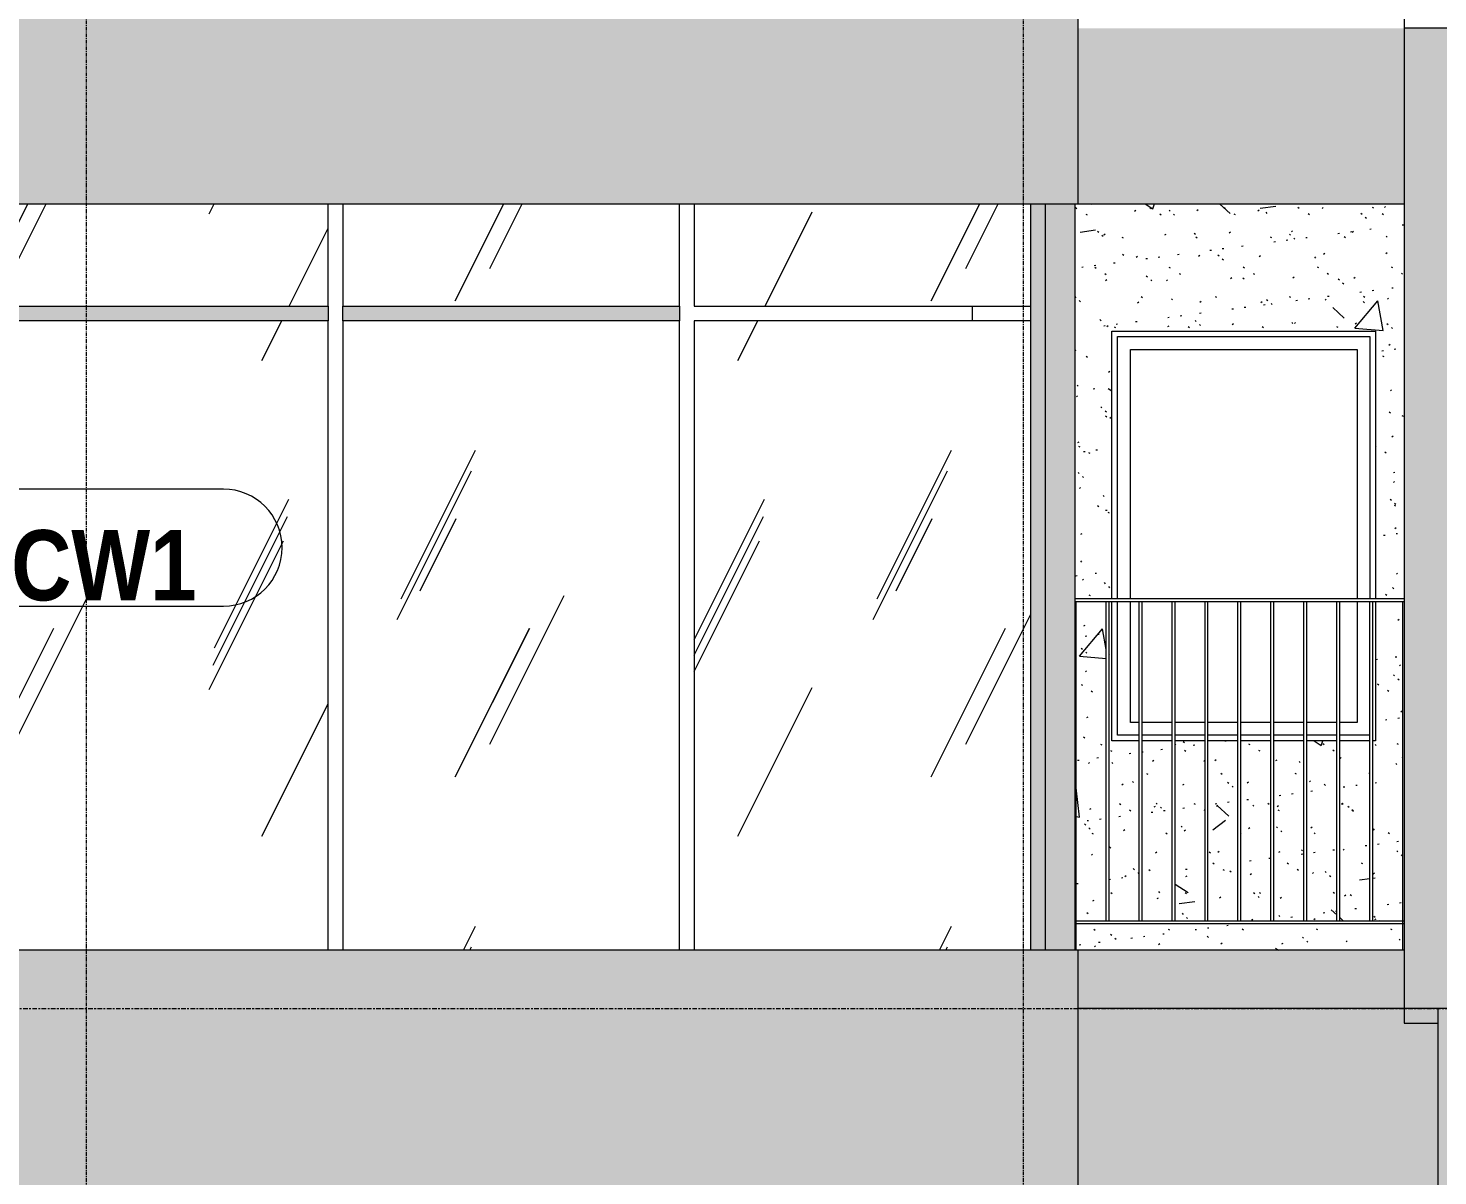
# Model space of a CAD drawing. Header units: millimetres. Extents: x -134153 to 99383, y -5233 to 35400.
# Drawn here: x -80752 to -75938, y 5028 to 8950 of the extents above; entities that cross this region are included whole.
import ezdxf

# ---------------------------------------------------------------- set-up
doc = ezdxf.new("R2010")
doc.units = ezdxf.units.MM
doc.linetypes.add('Centre', pattern=[31.75, 6.35, -4.7625, 15.875, -4.7625])
doc.linetypes.add('Grid Line', pattern=[22.225, 12.7, -3.175, 3.175, -3.175])
for name, color, linetype, lineweight in [('0-1', 7, 'Continuous', 5), ('A-FLOR-HRAL-1', 253, 'Continuous', 9), ('A-FLOR-LEVL-2', 51, 'Centre', 9), ('A-GLAZ-1', 253, 'Continuous', 9), ('A-GLAZ-2', 7, 'Continuous', 9), ('A-GLAZ-CURT', 52, 'Continuous', 9), ('A-GLAZ-CWMG', 51, 'Continuous', 9), ('A-WALL', 113, 'Continuous', 9), ('A-WALL-IDEN', 211, 'Continuous', 9), ('A-WALL-PATT-1', 9, 'Continuous', 9), ('A-WALL-PATT-2', 111, 'Continuous', 5), ('I-WALL', 2, 'Continuous', 9), ('I-WALL-1', 7, 'Continuous', 9), ('S-COLS-1', 7, 'Continuous', 9), ('S-GRID-1', 1, 'Grid Line', 9)]:
    doc.layers.add(name, color=color, linetype=linetype, lineweight=lineweight)
doc.styles.add('Arial_B', font='arialbd_0.ttf', dxfattribs={"width": 0.85, "height": 240})
pattern_1 = [(63.435, (-79954.8, 1311.3), (-0.002, 1625.6), [567.96, -3067]), (63.435, (-81580.4, 1311.3), (-0.002, 1625.6), [567.96, -3067]), (63.435, (-79176.65, 1625.35), (-0.002, 1625.6), [567.96, -3067]), (63.435, (-80802.25, 1625.35), (-0.002, 1625.6), [567.96, -3067]), (63.435, (-79294.4, 1514.5), (-0.002, 1625.6), [567.96, -3067]), (63.435, (-80920, 1514.5), (-0.002, 1625.6), [567.96, -3067]), (63.435, (-79414.5, 2149.4), (-0.002, 1625.6), [276.06, -3358.9]), (63.435, (-81040.1, 2149.4), (-0.002, 1625.6), [276.06, -3358.9]), (63.435, (-79493, 2051.15), (-0.002, 1625.6), [567.96, -3067]), (63.435, (-81118.6, 2051.15), (-0.002, 1625.6), [567.96, -3067]), (63.435, (-79479.15, 2121.7), (-0.002, 1625.6), [567.96, -3067]), (63.435, (-81104.76, 2121.7), (-0.002, 1625.6), [567.96, -3067]), (63.435, (-80135, 1812.2), (-0.002, 1625.6), [567.96, -3067]), (63.435, (-81760.6, 1812.2), (-0.002, 1625.6), [567.96, -3067]), (63.435, (-80121.15, 1895.35), (-0.002, 1625.6), [567.96, -3067]), (63.435, (-81746.75, 1895.35), (-0.002, 1625.6), [567.96, -3067]), (63.435, (-80117.4, 1955.3), (-0.002, 1625.6), [567.96, -3067]), (63.435, (-81743, 1955.3), (-0.002, 1625.6), [567.96, -3067])]

# ---------------------------------------------------------------- blocks, each defined once
blk = doc.blocks.new('NCV_TKTC_KET CAU_rvt-1-TKCS_MẶT ĐỨNG HƯỚNG BẮC')
at = {"layer": 'S-COLS-1'}
blk.add_line((-77527.6, 8000), (-77527.6, 7950), dxfattribs=at)
blk = doc.blocks.new('M_Fixed - 900 x 1400-901190-TKCS_MẶT ĐỨNG HƯỚNG BẮC')
at = {"layer": 'A-GLAZ-2'}
for p, q in [((-77031.5, 7000), (-77031.5, 7896)), ((-77031.5, 7896), (-76169.5, 7896)), ((-76169.5, 7896), (-76169.5, 7000)), ((-76987.5, 7000), (-76987.5, 7852)), ((-76987.5, 7852), (-76213.5, 7852)), ((-76213.5, 7852), (-76213.5, 7000)), ((-77031.5, 6534), (-77031.5, 6990)), ((-76987.5, 6578), (-76987.5, 6990)), ((-76213.5, 6990), (-76213.5, 6578)), ((-76957.6, 6578), (-76987.5, 6578)), ((-76845.1, 6578), (-76947.6, 6578)), ((-76732.6, 6578), (-76835.1, 6578)), ((-76620.1, 6578), (-76722.6, 6578)), ((-76507.6, 6578), (-76610.1, 6578)), ((-76395.1, 6578), (-76497.6, 6578)), ((-76282.6, 6578), (-76385.1, 6578)), ((-76213.5, 6578), (-76272.6, 6578)), ((-76957.6, 6534), (-77031.5, 6534)), ((-76845.1, 6534), (-76947.6, 6534)), ((-76732.6, 6534), (-76835.1, 6534)), ((-76620.1, 6534), (-76722.6, 6534)), ((-76507.6, 6534), (-76610.1, 6534)), ((-76395.1, 6534), (-76497.6, 6534)), ((-76282.6, 6534), (-76385.1, 6534)), ((-76170.1, 6534), (-76272.6, 6534))]:
    blk.add_line(p, q, dxfattribs=at)
blk = doc.blocks.new('Railing - 10mm-901206-TKCS_MẶT ĐỨNG HƯỚNG BẮC')
at = {"layer": 'A-FLOR-HRAL-1'}
for p, q in [((-62145.064287, 5900), (-62145.064287, 6990)), ((-62135.064287, 5900), (-62135.064287, 6990))]:
    blk.add_line(p, q, dxfattribs=at)
blk = doc.blocks.new('Railing - 50 x 10mm-901205-TKCS_MẶT ĐỨNG HƯỚNG BẮC')
at = {"layer": 'A-FLOR-HRAL-1'}
for p in [(-62252.564287, 6990), (-62247.564287, 5800)]:
    blk.add_line(p, (-62247.564287, 6990), dxfattribs=at)
blk = doc.blocks.new('Railing - 50 x 10mm-V31-TKCS_MẶT ĐỨNG HƯỚNG BẮC')
at = {"layer": 'A-FLOR-HRAL-1'}
for p, q in [((-77172.564287, 6990), (-77177.564287, 6990)), ((-77172.564287, 5800), (-77172.564287, 6990))]:
    blk.add_line(p, q, dxfattribs=at)
blk = doc.blocks.new('Railing - Railing-1003511-TKCS_MẶT ĐỨNG HƯỚNG BẮC')
at = {"layer": 'A-FLOR-HRAL-1'}
for p, q in [((-77177.6, 5900), (-76052.6, 5900)), ((-76052.6, 5890), (-77177.6, 5890))]:
    blk.add_line(p, q, dxfattribs=at)
blk.add_blockref('Railing - 50 x 10mm-V31-TKCS_MẶT ĐỨNG HƯỚNG BẮC', (0, 0))
at = {"extrusion": (0, 0, -1), "zscale": -1}
for name, p in [('Railing - 10mm-901206-TKCS_MẶT ĐỨNG HƯỚNG BẮC', (139205.1, 0)), ('Railing - 10mm-901206-TKCS_MẶT ĐỨNG HƯỚNG BẮC', (139092.6, 0)), ('Railing - 10mm-901206-TKCS_MẶT ĐỨNG HƯỚNG BẮC', (138980.1, 0)), ('Railing - 10mm-901206-TKCS_MẶT ĐỨNG HƯỚNG BẮC', (138867.6, 0)), ('Railing - 10mm-901206-TKCS_MẶT ĐỨNG HƯỚNG BẮC', (138755.1, 0)), ('Railing - 10mm-901206-TKCS_MẶT ĐỨNG HƯỚNG BẮC', (138642.6, 0)), ('Railing - 10mm-901206-TKCS_MẶT ĐỨNG HƯỚNG BẮC', (138530.1, 0)), ('Railing - 10mm-901206-TKCS_MẶT ĐỨNG HƯỚNG BẮC', (138417.6, 0)), ('Railing - 10mm-901206-TKCS_MẶT ĐỨNG HƯỚNG BẮC', (138305.1, 0)), ('Railing - 50 x 10mm-901205-TKCS_MẶT ĐỨNG HƯỚNG BẮC', (138305.1, 0))]:
    blk.add_blockref(name, p, dxfattribs=at)
blk = doc.blocks.new('Top Rail Type - Top Rail_Internal_-1003512-TKCS_MẶT ĐỨNG HƯỚNG BẮC')
at = {"layer": 'A-FLOR-HRAL-1'}
for p, q in [((-76052.564287, 7000), (-77177.564287, 7000)), ((-76052.564287, 6990), (-77177.564287, 6990))]:
    blk.add_line(p, q, dxfattribs=at)
blk = doc.blocks.new('NCV_TKTC_TANG 2_rvt-1-TKCS_MẶT ĐỨNG HƯỚNG BẮC')
at = {"layer": 'A-WALL-PATT-1'}
h = blk.add_hatch(dxfattribs=at)
h.set_pattern_fill('FP_2', color=256, style=0, pattern_type=2)
h.set_pattern_definition([(50, (-81864.4, 1200), (1165.98, -102.01), [121.92, -1341.12]), (355, (-81864.4, 1200), (-225.55, 1222.76), [97.54, -1072.9]), (100.451, (-81767.3, 1191.5), (940.43, 1120.75), [103.62, -1139.78]), (46.184, (-81864.4, 1525.1), (1734.9, -269.07), [182.88, -2011.68]), (96.636, (-81719.9, 1502.7), (1519.38, 1583.54), [155.42, -1709.66]), (351.184, (-81864.4, 1525.1), (1519.4, 1583.52), [146.3, -1609.34]), (21, (-81701.9, 1443.8), (970.33, -654.5), [121.92, -1341.12]), (326, (-81701.9, 1443.8), (395.53, 1178.8), [97.54, -1072.9]), (71.451, (-81621, 1389.3), (1365.87, 524.3), [103.62, -1139.78]), (37.5, (-81864.44, 1200), (19.767, 541.153), [53.645, -1006.246, 53.645, -1035.507, -1076.96]), (37.5, (-81864.44, 1200), (19.767, 541.153), [-2149.04, 53.645, -1023.315]), (7.5, (-81864.44, 1200), (427.646, 641.156), [53.645, -567.334, 53.645, -981.86, -410.464]), (7.5, (-81864.44, 1200), (427.646, 641.156), [-1656.486, 53.645, -356.82]), (327.5, (-82226.95, 1200), (867.782, -36.665), [53.645, -352.755, 53.645, -1214.323, -1682.496]), (327.5, (-82226.95, 1200), (867.782, -36.665), [-1674.37, 53.645, -1628.85]), (317.5, (-82389.5, 1200), (948.03, 162.73), [53.645, -474.675, 53.645, -788.416, -1194.816]), (317.5, (-82389.5, 1200), (948.03, 162.73), [-1370.38, 53.65, -1141.17])])
h.paths.add_polyline_path([(-76057.6, 5800), (-76057.6, 5890), (-77172.6, 5890), (-77172.6, 5800), (-76991.2, 5800)])
h.paths.add_polyline_path([(-76057.6, 5900), (-76057.6, 6990), (-76150.5, 6990), (-76150.5, 6515), (-76160.1, 6515), (-76160.1, 5900)])
h.paths.add_polyline_path([(-76170.1, 5900), (-76170.1, 6515), (-76272.6, 6515), (-76272.6, 5900)])
h.paths.add_polyline_path([(-77172.6, 5900), (-77070.1, 5900), (-77070.1, 6990), (-77172.6, 6990), (-77172.6, 6516.9)])
h.paths.add_polyline_path([(-76282.6, 5900), (-76282.6, 6515), (-76385.1, 6515), (-76385.1, 5900)])
h.paths.add_polyline_path([(-76957.6, 5900), (-76957.6, 6515), (-77050.5, 6515), (-77050.5, 6990), (-77060.1, 6990), (-77060.1, 5900)])
h.paths.add_polyline_path([(-76395.1, 5900), (-76395.1, 6515), (-76497.6, 6515), (-76497.6, 5900)])
h.paths.add_polyline_path([(-76873.6, 5900), (-76845.1, 5900), (-76845.1, 6515), (-76947.6, 6515), (-76947.6, 5900)])
h.paths.add_polyline_path([(-76507.6, 5900), (-76507.6, 6515), (-76610.1, 6515), (-76610.1, 5900)])
h.paths.add_polyline_path([(-76835.1, 5900), (-76732.6, 5900), (-76732.6, 6515), (-76835.1, 6515), (-76835.1, 5932.8)])
h.paths.add_polyline_path([(-76620.1, 5900), (-76620.1, 6515), (-76722.6, 6515), (-76722.6, 5900)])
h.paths.add_polyline_path([(-77177.6, 7000), (-77050.5, 7000), (-77050.5, 7915), (-76150.5, 7915), (-76150.5, 7000), (-76052.6, 7000), (-76052.6, 8350), (-77177.6, 8350), (-77177.6, 7620.9)])
h = blk.add_hatch(dxfattribs=at)
h.set_pattern_fill('FP_3', color=256, style=0, pattern_type=2)
h.set_pattern_definition([(37.5, (-81864.44, 1200), (-5.1206, 156.6122), [5.364, -118.181, 5.364, -132.812, -132.08]), (37.5, (-81864.44, 1200), (-5.1206, 156.6122), [-261.722, 5.364, -126.716]), (7.5, (-81864.44, 1200), (143.847, 229.384), [5.364, -61.285, 5.364, -105.989, -42.672]), (7.5, (-81864.44, 1200), (143.847, 229.384), [-178.003, 5.364, -37.308]), (327.5, (-81964.42, 1200), (253.1176, 0.46), [5.364, -35.276, 5.364, -140.94, -191.008]), (327.5, (-81964.42, 1200), (253.1176, 0.46), [-186.944, 5.364, -185.644]), (317.5, (-81964.42, 1200), (244.338, 71.3376), [5.364, -14.956, 5.364, -90.546, -109.728]), (317.5, (-81964.42, 1200), (244.338, 71.3376), [-116.23, 5.364, -104.364])])
h.paths.add_polyline_path([(-76057.6, 5800), (-76057.6, 5890), (-77172.6, 5890), (-77172.6, 5800), (-76991.2, 5800)])
h.paths.add_polyline_path([(-76057.6, 5900), (-76057.6, 6990), (-76150.5, 6990), (-76150.5, 6515), (-76160.1, 6515), (-76160.1, 5900)])
h.paths.add_polyline_path([(-76170.1, 5900), (-76170.1, 6515), (-76272.6, 6515), (-76272.6, 5900)])
h.paths.add_polyline_path([(-77172.6, 5900), (-77070.1, 5900), (-77070.1, 6990), (-77172.6, 6990), (-77172.6, 6516.9)])
h.paths.add_polyline_path([(-76282.6, 5900), (-76282.6, 6515), (-76385.1, 6515), (-76385.1, 5900)])
h.paths.add_polyline_path([(-76957.6, 5900), (-76957.6, 6515), (-77050.5, 6515), (-77050.5, 6990), (-77060.1, 6990), (-77060.1, 5900)])
h.paths.add_polyline_path([(-76395.1, 5900), (-76395.1, 6515), (-76497.6, 6515), (-76497.6, 5900)])
h.paths.add_polyline_path([(-76873.6, 5900), (-76845.1, 5900), (-76845.1, 6515), (-76947.6, 6515), (-76947.6, 5900)])
h.paths.add_polyline_path([(-76507.6, 5900), (-76507.6, 6515), (-76610.1, 6515), (-76610.1, 5900)])
h.paths.add_polyline_path([(-76835.1, 5900), (-76732.6, 5900), (-76732.6, 6515), (-76835.1, 6515), (-76835.1, 5932.8)])
h.paths.add_polyline_path([(-76620.1, 5900), (-76620.1, 6515), (-76722.6, 6515), (-76722.6, 5900)])
h.paths.add_polyline_path([(-77177.6, 7000), (-77050.5, 7000), (-77050.5, 7915), (-76150.5, 7915), (-76150.5, 7000), (-76052.6, 7000), (-76052.6, 8350), (-77177.6, 8350), (-77177.6, 7620.9)])
at = {"layer": 'I-WALL-1'}
for p, q in [((-77050.5, 7000), (-77050.5, 7915)), ((-77050.5, 7915), (-76150.5, 7915)), ((-76150.5, 7915), (-76150.5, 7000)), ((-77050.5, 6515), (-77050.5, 6990)), ((-76150.5, 6990), (-76150.5, 6515)), ((-76957.6, 6515), (-77050.5, 6515)), ((-76845.1, 6515), (-76947.6, 6515)), ((-76732.6, 6515), (-76835.1, 6515)), ((-76620.1, 6515), (-76722.6, 6515)), ((-76507.6, 6515), (-76610.1, 6515)), ((-76395.1, 6515), (-76497.6, 6515)), ((-76282.6, 6515), (-76385.1, 6515)), ((-76170.1, 6515), (-76272.6, 6515)), ((-76150.5, 6515), (-76160.1, 6515))]:
    blk.add_line(p, q, dxfattribs=at)
at = {"layer": 'A-FLOR-HRAL-1'}
for name in ['Top Rail Type - Top Rail_Internal_-1003512-TKCS_MẶT ĐỨNG HƯỚNG BẮC', 'Railing - Railing-1003511-TKCS_MẶT ĐỨNG HƯỚNG BẮC']:
    blk.add_blockref(name, (0, 0), dxfattribs=at)
at = {"layer": 'A-GLAZ-1'}
blk.add_blockref('M_Fixed - 900 x 1400-901190-TKCS_MẶT ĐỨNG HƯỚNG BẮC', (0, 0), dxfattribs=at)
blk = doc.blocks.new('System Panel - Glazed-1838995-TKCS_MẶT ĐỨNG HƯỚNG BẮC')
at = {"layer": 'A-GLAZ-CURT'}
h = blk.add_hatch(dxfattribs=at)
h.set_pattern_fill('FP_1', color=256, style=0, pattern_type=2)
h.set_pattern_definition(pattern_1)
h.paths.add_polyline_path([(-77327.6, 5800), (-77327.6, 7950), (-78477.6, 7950), (-78477.6, 5800), (-77416.5, 5800)])
for p, q in [((-77327.6, 7950), (-78477.6, 7950)), ((-78477.6, 7950), (-78477.6, 5800)), ((-77327.6, 5800), (-77327.6, 7950))]:
    blk.add_line(p, q, dxfattribs=at)
blk = doc.blocks.new('Rectangular Mullion - 50 x 100mm-1839001-TKCS_MẶT ĐỨNG HƯỚNG BẮC')
at = {"layer": 'A-GLAZ-CWMG'}
blk.add_hatch(color=256, dxfattribs=at).paths.add_polyline_path([(-77327.564287, 7975), (-77277.564287, 7975), (-77277.564287, 8350), (-77327.564287, 8350), (-77327.564287, 8000)])
for p, q in [((-77277.564287, 7975), (-77277.564287, 8350)), ((-77327.564287, 7975), (-77327.564287, 8000))]:
    blk.add_line(p, q, dxfattribs=at)
blk = doc.blocks.new('System Panel - Glazed-V63-TKCS_MẶT ĐỨNG HƯỚNG BẮC')
at = {"layer": 'A-GLAZ-CURT'}
h = blk.add_hatch(dxfattribs=at)
h.set_pattern_fill('FP_1', color=256, style=0, pattern_type=2)
h.set_pattern_definition(pattern_1)
h.paths.add_polyline_path([(-78527.6, 5800), (-78527.6, 7950), (-79677.6, 7950), (-79677.6, 5800)])
for p, q in [((-78527.6, 7950), (-79677.6, 7950)), ((-79677.6, 7950), (-79677.6, 5800)), ((-78527.6, 5800), (-78527.6, 7950))]:
    blk.add_line(p, q, dxfattribs=at)
blk = doc.blocks.new('System Panel - Glazed-V64-TKCS_MẶT ĐỨNG HƯỚNG BẮC')
at = {"layer": 'A-GLAZ-CURT'}
h = blk.add_hatch(dxfattribs=at)
h.set_pattern_fill('FP_1', color=256, style=0, pattern_type=2)
h.set_pattern_definition(pattern_1)
h.paths.add_polyline_path([(-79727.6, 5800), (-79727.6, 7950), (-80877.6, 7950), (-80877.6, 5800), (-80589.7, 5800)])
for p, q in [((-79727.6, 7950), (-80877.6, 7950)), ((-80877.6, 7950), (-80877.6, 5800)), ((-79727.6, 5800), (-79727.6, 7950))]:
    blk.add_line(p, q, dxfattribs=at)
blk = doc.blocks.new('System Panel - Glazed-1838997-TKCS_MẶT ĐỨNG HƯỚNG BẮC')
at = {"layer": 'A-GLAZ-CURT'}
h = blk.add_hatch(dxfattribs=at)
h.set_pattern_fill('FP_1', color=256, style=0, pattern_type=2)
h.set_pattern_definition(pattern_1)
h.paths.add_polyline_path([(-77327.6, 8000), (-77327.6, 8350), (-78477.6, 8350), (-78477.6, 8000), (-77416.5, 8000)])
for p, q in [((-78477.6, 8350), (-78477.6, 8000)), ((-77327.6, 8000), (-77327.6, 8350)), ((-78477.6, 8000), (-77327.6, 8000))]:
    blk.add_line(p, q, dxfattribs=at)
blk = doc.blocks.new('System Panel - Glazed-V67-TKCS_MẶT ĐỨNG HƯỚNG BẮC')
at = {"layer": 'A-GLAZ-CURT'}
h = blk.add_hatch(dxfattribs=at)
h.set_pattern_fill('FP_1', color=256, style=0, pattern_type=2)
h.set_pattern_definition(pattern_1)
h.paths.add_polyline_path([(-78527.6, 8000), (-78527.6, 8350), (-79677.6, 8350), (-79677.6, 8000)])
for p, q in [((-79677.6, 8350), (-79677.6, 8000)), ((-78527.6, 8000), (-78527.6, 8350)), ((-79677.6, 8000), (-78527.6, 8000))]:
    blk.add_line(p, q, dxfattribs=at)
blk = doc.blocks.new('System Panel - Glazed-V68-TKCS_MẶT ĐỨNG HƯỚNG BẮC')
at = {"layer": 'A-GLAZ-CURT'}
h = blk.add_hatch(dxfattribs=at)
h.set_pattern_fill('FP_1', color=256, style=0, pattern_type=2)
h.set_pattern_definition(pattern_1)
h.paths.add_polyline_path([(-79727.6, 8000), (-79727.6, 8350), (-80877.6, 8350), (-80877.6, 8000), (-80589.7, 8000)])
for p, q in [((-80877.6, 8350), (-80877.6, 8000)), ((-79727.6, 8000), (-79727.6, 8350)), ((-80877.6, 8000), (-79727.6, 8000))]:
    blk.add_line(p, q, dxfattribs=at)
blk = doc.blocks.new('Rectangular Mullion - 50 x 100mm-1839002-TKCS_MẶT ĐỨNG HƯỚNG BẮC')
at = {"layer": 'A-GLAZ-CWMG'}
blk.add_hatch(color=256, dxfattribs=at).paths.add_polyline_path([(-77277.564287, 5800), (-77277.564287, 7975), (-77327.564287, 7975), (-77327.564287, 5800)])
for p, q in [((-77327.564287, 7950), (-77327.564287, 7975)), ((-77277.564287, 5800), (-77277.564287, 7975))]:
    blk.add_line(p, q, dxfattribs=at)
blk = doc.blocks.new('Rectangular Mullion - 50 x 100mm-1838991-TKCS_MẶT ĐỨNG HƯỚNG BẮC')
at = {"layer": 'A-GLAZ-CWMG'}
blk.add_hatch(color=256, dxfattribs=at).paths.add_polyline_path([(-79677.6, 7950), (-78527.6, 7950), (-78527.6, 8000), (-79677.6, 8000)])
for p, q in [((-79677.6, 7950), (-79677.6, 8000)), ((-78527.6, 8000), (-78527.6, 7950))]:
    blk.add_line(p, q, dxfattribs=at)
blk = doc.blocks.new('Rectangular Mullion - 50 x 100mm-V71-TKCS_MẶT ĐỨNG HƯỚNG BẮC')
at = {"layer": 'A-GLAZ-CWMG'}
blk.add_hatch(color=256, dxfattribs=at).paths.add_polyline_path([(-77177.564287, 5800), (-77177.564287, 7975), (-77277.564287, 7975), (-77277.564287, 5800)])
blk.add_line((-77177.564287, 7975), (-77177.564287, 5800), dxfattribs=at)
blk = doc.blocks.new('Rectangular Mullion - 50 x 100mm-V72-TKCS_MẶT ĐỨNG HƯỚNG BẮC')
at = {"layer": 'A-GLAZ-CWMG'}
blk.add_hatch(color=256, dxfattribs=at).paths.add_polyline_path([(-77177.564287, 7975), (-77177.564287, 8350), (-77277.564287, 8350), (-77277.564287, 7975)])
blk.add_line((-77177.564287, 8350), (-77177.564287, 7975), dxfattribs=at)
blk = doc.blocks.new('CTL_WALL TAG NO MARK - 10-2062273-TKCS_MẶT ĐỨNG HƯỚNG BẮC')
at = {"layer": 'A-WALL-IDEN'}
for p, q in [((-129343.7, 30329.8), (-130141.2, 30329.8)), ((-130141.2, 29929.8), (-129343.7, 29929.8))]:
    blk.add_line(p, q, dxfattribs=at)
for centre, start, end in [((-130141.2, 30129.8), 90, 270), ((-129343.7, 30129.8), 270, 90)]:
    blk.add_arc(centre, 200, start, end, dxfattribs=at)

msp = doc.modelspace()

# ---------------------------------------------------------------- hatches: boundary and pattern name
at = {"layer": 'A-WALL-PATT-2'}
for points in [[(-80589.7, 8350), (-77177.6, 8350), (-77177.6, 9200), (-83737.6, 9200), (-83737.6, 8350)], [(-77167.6, 8350), (-77167.6, 9200), (-77177.6, 9200), (-77177.6, 8350)], [(-79796.4, 4950), (-77177.6, 4950), (-77177.6, 5800), (-83737.6, 5800), (-83737.6, 4950), (-80589.7, 4950)], [(-77167.6, 4950), (-77167.6, 5800), (-77177.6, 5800), (-77177.6, 4950)], [(-77167.6, 5600), (-76052.6, 5600), (-76052.6, 5800), (-77167.6, 5800)], [(-76623.2, 4950), (-75937.6, 4950), (-75937.6, 5600), (-77167.6, 5600), (-77167.6, 4950)]]:
    msp.add_hatch(color=256, dxfattribs=at).paths.add_polyline_path(points)
h = msp.add_hatch(color=256, dxfattribs=at)
h.paths.add_polyline_path([(-76052.6, 8350), (-76052.6, 8950), (-77167.6, 8950), (-77167.6, 8350)])
h.paths.add_polyline_path([(-83762.9, 8350), (-83737.6, 8350), (-83737.6, 8950), (-84852.6, 8950), (-84852.6, 8350)])
h = msp.add_hatch(color=256, dxfattribs=at)
h.paths.add_polyline_path([(-75937.6, 5550), (-75937.6, 5600), (-72462.6, 5600), (-72462.6, 8950), (-76052.6, 8950), (-76052.6, 5550)])
h.paths.add_polyline_path([(-74243.4, 6514.4), (-74852.6, 6514.4), (-74852.6, 7914.4), (-73452.6, 7914.4), (-73452.6, 6514.4), (-73493.5, 6514.4)])
h = msp.add_hatch(color=256, dxfattribs=at)
h.paths.add_polyline_path([(-75937.6, 2200), (-72462.6, 2200), (-72462.6, 3290), (-73452.6, 3290), (-73452.6, 3114.4), (-74852.6, 3114.4), (-74852.6, 3290), (-75937.6, 3290), (-75937.6, 3204.9)])
h.paths.add_polyline_path([(-74852.6, 3300), (-74852.6, 4514.4), (-73452.6, 4514.4), (-73452.6, 3300), (-72462.6, 3300), (-72462.6, 4690), (-75937.6, 4690), (-75937.6, 3300), (-75829.9, 3300)])
h.paths.add_polyline_path([(-74243.4, 4700), (-72462.6, 4700), (-72462.6, 5600), (-75937.6, 5600), (-75937.6, 4700), (-75829.9, 4700)])

# ---------------------------------------------------------------- linework, layer by layer
at = {"layer": 'A-FLOR-LEVL-2'}
msp.add_line((-134152.6, 5600), (-25724.3, 5600), dxfattribs=at)
at = {"layer": 'A-WALL'}
for p, q in [((-76052.6, 29350), (-76052.6, 5550)), ((-62257.6, 8950), (-76052.6, 8950)), ((-75937.6, 5600), (-77167.6, 5600)), ((-72462.6, 5600), (-75937.6, 5600)), ((-75937.6, 5600), (-75937.6, 4700)), ((-76052.6, 5550), (-75937.6, 5550))]:
    msp.add_line(p, q, dxfattribs=at)
at = {"layer": 'I-WALL'}
for p, q in [((-77167.6, 9200), (-77167.6, 8350)), ((-83737.6, 8350), (-77177.6, 8350)), ((-77177.6, 8350), (-76052.6, 8350)), ((-76052.6, 5800), (-84852.6, 5800)), ((-77167.6, 5800), (-77167.6, 4950))]:
    msp.add_line(p, q, dxfattribs=at)
at = {"layer": 'S-GRID-1'}
for p, q in [((-80552.6, 207.3), (-80552.6, 30285.9)), ((-77352.6, 207.3), (-77352.6, 30285.9))]:
    msp.add_line(p, q, dxfattribs=at)

# ---------------------------------------------------------------- block references
at = {"layer": '0-1'}
for name in ['NCV_TKTC_KET CAU_rvt-1-TKCS_MẶT ĐỨNG HƯỚNG BẮC', 'NCV_TKTC_TANG 2_rvt-1-TKCS_MẶT ĐỨNG HƯỚNG BẮC']:
    msp.add_blockref(name, (0, 0), dxfattribs=at)
at = {"layer": 'A-GLAZ-CURT'}
for name in ['System Panel - Glazed-V68-TKCS_MẶT ĐỨNG HƯỚNG BẮC', 'System Panel - Glazed-V67-TKCS_MẶT ĐỨNG HƯỚNG BẮC', 'System Panel - Glazed-1838997-TKCS_MẶT ĐỨNG HƯỚNG BẮC', 'System Panel - Glazed-V64-TKCS_MẶT ĐỨNG HƯỚNG BẮC', 'System Panel - Glazed-V63-TKCS_MẶT ĐỨNG HƯỚNG BẮC', 'System Panel - Glazed-1838995-TKCS_MẶT ĐỨNG HƯỚNG BẮC']:
    msp.add_blockref(name, (0, 0), dxfattribs=at)
at = {"layer": 'A-GLAZ-CWMG'}
for name, p in [('Rectangular Mullion - 50 x 100mm-1839001-TKCS_MẶT ĐỨNG HƯỚNG BẮC', (0, 0)), ('Rectangular Mullion - 50 x 100mm-V72-TKCS_MẶT ĐỨNG HƯỚNG BẮC', (0, 0)), ('Rectangular Mullion - 50 x 100mm-1838991-TKCS_MẶT ĐỨNG HƯỚNG BẮC', (-1200, 0)), ('Rectangular Mullion - 50 x 100mm-1838991-TKCS_MẶT ĐỨNG HƯỚNG BẮC', (0, 0)), ('Rectangular Mullion - 50 x 100mm-1839002-TKCS_MẶT ĐỨNG HƯỚNG BẮC', (0, 0)), ('Rectangular Mullion - 50 x 100mm-V71-TKCS_MẶT ĐỨNG HƯỚNG BẮC', (0, 0))]:
    msp.add_blockref(name, p, dxfattribs=at)
at = {"layer": 'A-WALL-IDEN'}
msp.add_blockref('CTL_WALL TAG NO MARK - 10-2062273-TKCS_MẶT ĐỨNG HƯỚNG BẮC', (49258.6, -22954.8), dxfattribs=at)

# ---------------------------------------------------------------- texts
at = {"layer": 'A-WALL-IDEN', "insert": (-80493.8, 7113.1), "char_height": 240, "width": 656.88, "attachment_point": 5, "line_spacing_factor": 0.936439, "style": 'Arial_B'}
msp.add_mtext('\\pt6.7992,13.6008,20.4,27.1992,34.0008,40.8,47.5992,54.4008,61.2,67.9992,74.8008,81.6,88.3992,95.2008,102,108.7992,115.6008,122.4,129.1992,136.0008,142.8,149.5992,156.4008,163.2,169.9992,176.8008,183.6,190.3992,197.2008,204,210.7992,217.6008;CW1', dxfattribs=at)

doc.saveas('drawing.dxf')
